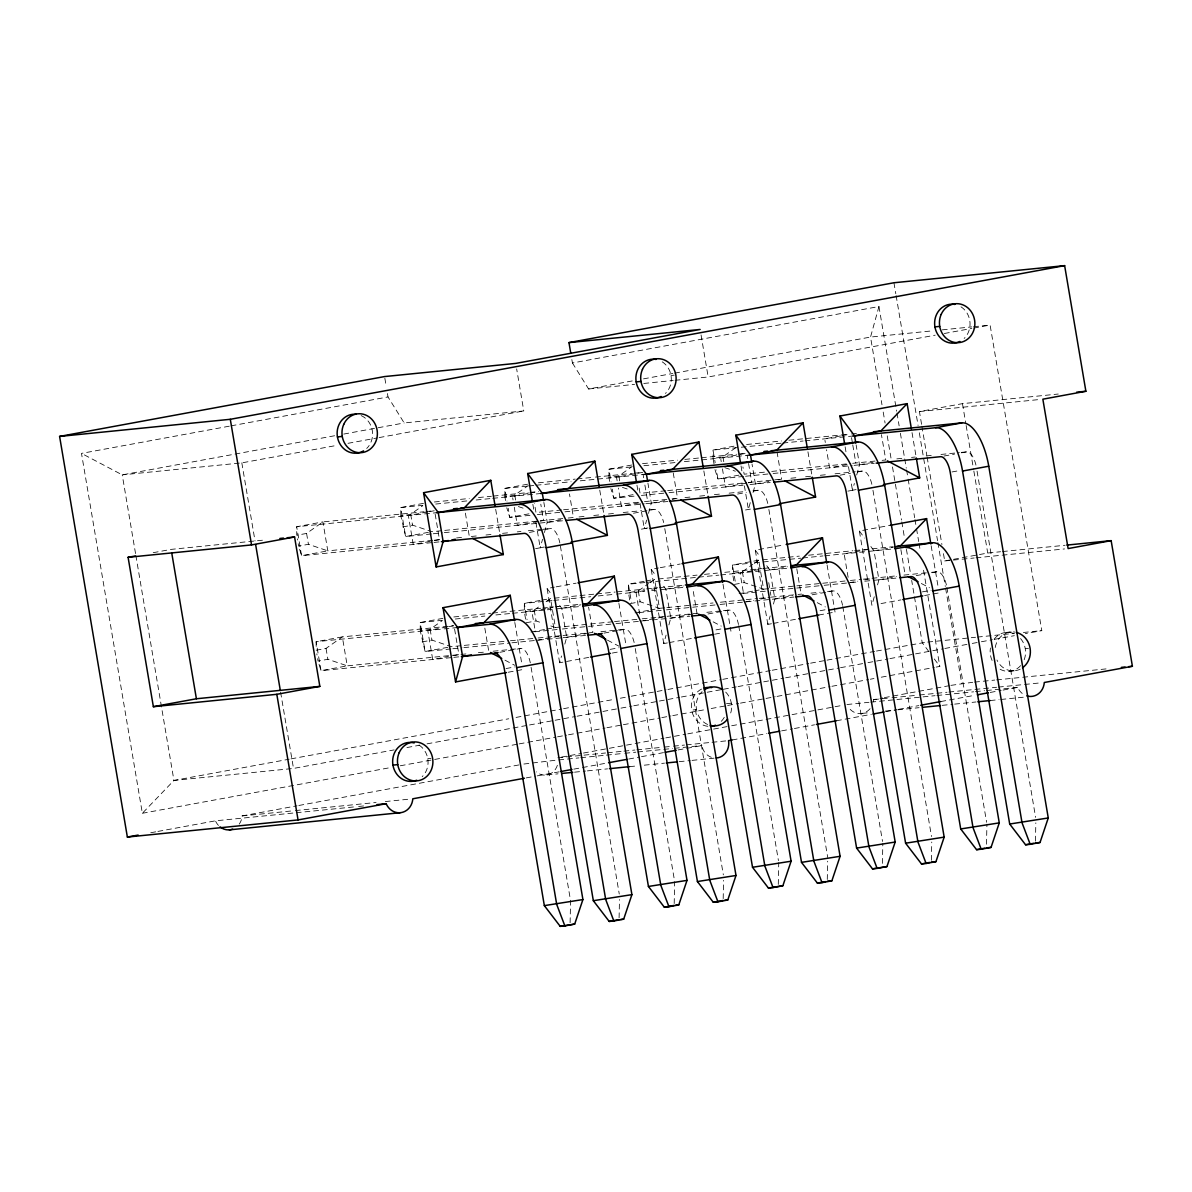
<?xml version="1.0" encoding="UTF-8"?>
<svg xmlns="http://www.w3.org/2000/svg" width="1192" height="1192" viewBox="0 0 1192 1192"><rect width="100%" height="100%" fill="white"/><g stroke="black" fill="none" stroke-linecap="round" stroke-linejoin="round"><path stroke-width="0.75" stroke-dasharray="5 3.75" d="M570.104 922.727L570.581 900.794L530.529 664.033M619.095 917.81L619.482 899.543M674.195 903.551L674.657 881.618M723.186 898.634L723.574 880.366M778.287 884.389L778.748 862.457M827.278 879.472L827.665 861.19M882.408 863.381L882.84 843.28M931.354 860.296L931.757 842.029M986.499 844.219L986.931 824.119M1035.446 841.135L1035.833 822.852M543.835 547.098L540.214 547.769L542.554 539.291M544.416 532.511L547.232 522.334L543.865 502.413M588.714 657.403L559.659 662.752L561.536 655.972M564.799 644.097L566.677 637.318L561.775 608.337L557.588 602.675M647.927 527.937L644.291 528.607L646.63 520.114M648.508 513.335L651.309 503.158L647.941 483.237M667.386 642.92L663.75 643.576L666.09 635.098M668.891 624.921L670.768 618.141L665.866 589.176L661.664 583.499M750.26 502.652L748.382 509.431L744.404 485.889M753.061 492.475L755.4 483.997L752.033 464.075M771.462 623.744L767.827 624.414L770.166 615.936M773.444 604.061L774.845 598.965L769.957 570L765.756 564.337M571.847 359.582L572.428 362.979L878.951 306.523L870.533 337.053L881.976 404.758M856.109 489.584L852.474 490.255L854.351 483.475M856.69 474.997L859.492 464.82L856.124 444.899M874.258 596.76L871.918 605.238L859.372 531.006L890.245 525.314M877.536 584.885L878.936 579.804L874.034 550.823L869.847 545.161M229.281 426.185L81.488 453.392L142.355 813.287L173.928 780.432L289.179 759.2M432.651 540.348L327.8 550.868L322.898 521.902L296.674 526.73L296.748 535.238L306.582 533.435L322.898 521.902L424.069 511.755M431.415 533.942L405.652 536.534L400.84 516.076L410.674 514.259L422.534 505.87M505.542 500.521L504.931 496.9L514.765 495.097L528.101 485.651M465.953 653.946L347.245 665.851L342.342 636.886L316.118 641.713L316.208 650.221L326.042 648.418L342.342 636.886L453.139 625.77M609.633 481.359L609.023 477.739L618.857 475.921L632.192 466.489M450.963 648.925L425.112 651.517L420.284 631.06L430.118 629.242L441.979 620.853M714.023 464.001L713.099 458.562L722.948 456.745L736.284 447.313M525.597 619.125L524.376 611.883L534.21 610.066L540.14 605.879M546.07 601.692L550.525 598.548L555.427 627.513L612.673 621.777M629.689 599.963L628.467 592.707L638.301 590.904L648.672 583.558M650.162 582.515L654.602 579.372L659.504 608.337L665.047 607.786M733.78 580.787L732.558 573.546L742.393 571.728L752.763 564.397M754.253 563.339L758.693 560.195L763.595 589.176L769.138 588.625M231.099 425.842L388.011 396.951L404.177 422.951L523.765 410.942L516.658 368.894M334.609 435.75L122.24 474.863L81.488 453.392M343.758 434.067L404.177 422.951M572.428 362.979L588.595 388.979L632.535 380.889M643.516 378.862L672.809 373.469M674.642 373.141L870.533 337.053L933.083 330.78M135.545 553.55L122.24 474.863L241.827 462.868L337.023 445.346M348.004 443.32L377.298 437.926M379.13 437.583L523.765 410.942M675.059 380.308L708.167 376.985L935.184 335.175M944.347 333.492L971.808 328.426M973.641 328.098L990.105 325.058L1041.793 630.628L1025.329 633.652M153.202 552.686L171.126 549.378L265.816 539.887M921.58 424.322L919.419 411.568L962.451 403.641L1058.258 394.03M423.488 503.367L400.75 507.554L400.84 516.076M527.579 484.205L504.842 488.392L504.931 496.9M631.671 465.029L608.933 469.216L609.023 477.739M734.004 446.18L713.025 450.055L713.099 458.562M427.57 511.979L408.349 515.525L413.237 544.506L432.473 540.959M429.329 511.666L434.573 510.697L439.475 539.663L434.231 540.632M528.175 493.458L512.426 496.364L513.052 499.984M529.918 493.13L538.665 491.521M642.741 472.36L616.517 477.187L617.128 480.808M745.089 453.511L720.609 458.011L721.22 461.632M840.434 435.944L824.7 438.85L825.311 442.47M842.178 435.631L849.181 434.335M299.579 549.303L301.576 555.695L327.8 550.868L308.43 544.297L298.596 546.1L297.359 538.858M402.673 526.938L412.521 525.121L431.891 531.707L442.917 530.589M428.39 532.347L405.652 536.534L400.75 507.554L422.832 505.348M528.98 513.827L509.744 517.358L506.764 507.762M633.071 494.65L613.835 498.196L610.855 488.601M738.906 475.161L717.927 479.02L714.947 469.425M538.307 521.47L517.328 525.329L514.274 507.226M540.065 521.142L543.552 520.502L540.795 504.201M638.912 502.935L621.419 506.153L618.365 488.05M746.49 483.118L725.511 486.992L722.441 468.888M748.233 482.805L751.735 482.164L748.054 460.425M847.08 464.597L829.602 467.815L826.533 449.712M547.232 522.334L561.208 519.757M651.309 503.158L665.3 500.58M672.303 499.299L675.789 498.658M755.4 483.997L771.135 481.091M778.138 479.81L781.624 479.154L776.737 450.189M859.492 464.82L875.226 461.915M529.397 532.407L550.376 528.548A16.539 6.958 79.6 0 1 559.853 542.926M633.473 513.231L654.468 509.371A16.539 6.958 79.6 0 1 663.676 522.558M737.565 494.069L746.311 492.46M753.299 491.164L758.544 490.195A16.539 6.958 79.6 0 1 768.021 504.588M839.913 475.221L850.403 473.284M857.391 472.002L862.636 471.034A16.539 6.958 79.6 0 1 872.112 485.412M943.989 456.044L954.494 454.122M961.482 452.826L966.727 451.857A16.539 6.958 79.6 0 1 976.203 466.251M535.595 548.648L544.342 547.039M641.43 529.159L648.418 527.877M745.522 509.982L750.766 509.029M847.855 491.134L854.858 489.852M951.946 471.972L958.934 470.676M559.659 662.752L547.098 588.505L554.369 587.179M556.187 586.837L576.168 583.156M663.75 643.576L651.19 569.344L658.461 568.003M660.264 567.675L680.245 563.995M767.827 624.414L755.281 550.168L784.336 544.818M442.932 618.35L420.21 622.537L420.284 631.06M540.036 600.47L524.301 603.375L524.376 611.883M541.779 600.157L550.525 598.548M644.112 581.309L628.378 584.199L628.467 592.707M645.87 580.981L654.602 579.372M758.693 560.195L732.469 565.038L732.558 573.546M447.03 626.962L427.794 630.508L432.696 659.474L448.43 656.583M448.773 626.649L454.018 625.681L458.92 654.646L450.174 656.256M545.861 608.769L531.885 611.332L535.253 631.253M547.62 608.442L558.109 606.505M644.708 590.562L635.962 592.171L639.642 613.895M651.711 589.265L660.442 587.656M752.301 570.745L740.053 572.994L743.733 594.733M754.044 570.417L764.534 568.495M868.625 549.318L844.145 553.833L848.734 580.996M561.775 608.337L581.011 604.791M665.866 589.176L683.344 585.942M769.957 570L787.435 566.781M874.034 550.823L893.27 547.292M319.039 664.287L321.02 670.679L347.245 665.851L327.875 659.28L318.041 661.083L316.819 653.842M422.132 641.922L431.966 640.104L451.336 646.69L462.407 645.572M526.208 622.745L536.057 620.943L543.09 623.327M630.3 603.584L640.134 601.766L659.504 608.337L650.772 609.946M734.391 584.408L744.225 582.59L763.595 589.176L754.849 590.785M447.834 647.331L425.112 651.517L420.21 622.537L442.366 620.317M530.947 632.028L544.938 629.451M546.681 629.123L555.427 627.513L550.138 625.726M635.038 612.852L649.014 610.274M739.115 593.676L753.106 591.113M943.453 553.669L944.69 560.955L951.857 559.629M953.645 559.301L987.721 553.028L1000.609 551.732M536.773 640.313L559.51 636.126M640.864 621.136L663.601 616.949M744.955 601.975L753.702 600.366M760.69 599.069L767.693 597.788M849.047 582.799L857.793 581.189M864.781 579.908L871.769 578.612M566.677 637.318L591.158 632.803M670.768 618.141L696.992 613.314L692.701 587.954M774.845 598.965L792.337 595.747M878.936 579.804L896.429 576.585M499.85 652.307L520.83 648.433A16.539 6.958 79.6 0 1 530.306 662.827M603.942 633.131L617.933 630.553M619.676 630.24L624.921 629.272A16.539 6.958 79.6 0 1 634.397 643.65M708.033 613.969L729.012 610.095A16.539 6.958 79.6 0 1 738.489 624.489M812.11 594.793L833.089 590.934A16.539 6.958 79.6 0 1 842.565 605.312M916.201 575.617L924.947 574.008M931.935 572.726L937.18 571.758A16.539 6.958 79.6 0 1 946.657 586.136M506.049 668.548L514.795 666.939M610.14 649.372L618.886 647.763M715.975 629.883L722.978 628.601M820.066 610.721L827.054 609.425M922.399 591.873L931.146 590.263M508.239 672.228L522.781 669.546M612.33 653.052L617.784 652.054M669.189 642.577L692.805 638.227M714.604 634.218L721.875 632.877M773.28 623.416L796.897 619.065M818.695 615.042L833.223 612.375M881.007 603.569L900.988 599.889M924.605 595.538L939.132 592.871M291.012 758.872L508.731 718.776M516.047 717.42L561.79 709.002M563.622 708.659L613.016 699.57M620.332 698.214L629.48 696.53M631.313 696.202L666.075 689.795M667.907 689.453L720.966 679.678M722.784 679.351L770.36 670.589M772.192 670.247L808.772 663.512M810.605 663.169L825.251 660.472M827.069 660.144L874.645 651.383M876.478 651.041L925.886 642.25M135.858 555.383L173.928 780.432L293.5 768.438L394.135 749.902M406.934 747.548L419.748 745.194M427.064 743.838L527.683 725.302M529.516 724.974L553.297 720.594M555.129 720.251L575.259 716.541M577.092 716.213L619.169 708.465M621.002 708.122L631.969 706.096M633.801 705.768L657.582 701.388M659.414 701.045L679.544 697.335M681.377 697.007L721.622 689.587M723.455 689.259L736.254 686.89M738.086 686.562L761.867 682.182M763.699 681.839L783.829 678.129M785.662 677.801L809.442 673.42M811.275 673.078L838.706 668.027M840.539 667.684L866.152 662.976M867.985 662.633L888.114 658.923M889.932 658.595L913.728 654.214M915.56 653.872L942.991 648.82M944.824 648.478L970.437 643.769M972.27 643.427L979.586 642.086M981.418 641.743L992.4 639.717M994.217 639.389L1014.347 635.679M142.355 813.287L391.11 767.469M400.259 765.786L517.313 744.225M519.146 743.897L555.725 737.148M557.543 736.82L566.692 735.136M568.524 734.793L605.104 728.059M606.937 727.716L621.568 725.034M623.401 724.691L659.981 717.957M661.798 717.614L670.947 715.93M672.78 715.602L703.876 709.866M711.192 708.525L725.824 705.828M727.656 705.485L738.623 703.474M740.456 703.131L764.236 698.75M766.054 698.423L775.202 696.724M777.035 696.396L830.079 686.622M831.912 686.294L868.491 679.544M870.324 679.216L873.974 678.546M881.29 677.19L934.334 667.431M936.167 667.088L939.817 666.417L923.055 567.258M150.743 832.746L156.137 831.748M157.925 831.42L215.469 820.826L294.394 812.914M239.22 824.134A15.451 14.006 84.3 0 0 242.11 815.924L297.002 805.807M298.834 805.479L522.066 764.355M523.899 764.027L556.917 760.094M561.507 757.099L581.636 753.389M583.469 753.046L663.989 738.221M665.807 737.878L685.936 734.183M687.769 733.84L729.862 726.092M731.679 725.749L790.236 714.962M792.069 714.634L843.31 705.202M873.304 701.835A15.451 14.006 84.3 0 0 873.602 699.615L882.587 697.961M884.389 697.633L949.115 685.713M950.918 685.37L972.717 682.286M526.253 777.899L535.402 776.216M537.22 775.873L559.182 771.835M573.829 769.138L608.591 762.731M628.72 759.036L639.702 757.009M641.519 756.667L663.482 752.629M678.114 749.932L701.909 745.551A14.93 13.529 84.3 0 0 713.278 757.814M732.201 739.964L766.977 733.572M781.609 730.875L792.591 728.848M794.423 728.506L814.553 724.81M836.501 720.758L871.278 714.351M885.909 711.654L896.891 709.642M898.723 709.3L918.853 705.59M940.801 701.552L973.745 695.487M990.209 692.448L1001.191 690.436M1003.023 690.093L1017.655 687.397A15.451 14.006 84.3 0 0 1024.882 695.145M942.276 329.856L971.718 326.906M973.551 326.727L990.105 325.058M671.007 375.48L674.225 375.152M588.595 388.979L634.576 384.375M643.784 383.452L673.212 380.486M919.419 411.568L1041.063 399.365M746.609 444.482L781.565 440.98M788.91 440.235L849.613 434.141M851.461 433.962L856.973 433.411M781.088 443.215L713.025 450.055L715.17 462.72M782.921 443.037L803.155 441.01M805.002 440.817L854.589 435.84M642.518 463.658L677.473 460.142M684.834 459.412L699.54 457.937M701.388 457.743L736.328 454.241M738.176 454.063L745.536 453.318M631.015 467.011L608.933 469.216L611.079 481.896M643.889 465.714L675.149 462.57M684.357 461.647L750.498 455.016M538.426 482.82L575.215 479.124M577.062 478.946L593.616 477.292M595.449 477.098L632.237 473.403M634.084 473.224L641.445 472.494M526.924 486.172L504.842 488.392L506.987 501.072M528.756 485.993L534.284 485.442M536.117 485.248L571.072 481.747M580.266 480.823L646.422 474.192M434.35 501.996L469.29 498.48M478.484 497.556L491.372 496.274M493.205 496.081L528.16 492.579M529.993 492.4L537.354 491.655M435.706 504.052L466.981 500.923M476.174 499.999L490.895 498.524M492.728 498.33L542.33 493.354M764.385 472.166L744.151 474.192L742.929 466.951M771.746 471.421L850.835 463.494M852.682 463.301L875.166 461.051M882.11 460.35L885.79 459.978L881.424 434.633M896.831 458.875L902.344 458.324M911.537 457.4L915.218 457.028M926.258 455.925L931.772 455.374M940.98 454.45L959.366 452.602M961.214 452.409L966.727 451.857M743.674 476.442L717.927 479.02L716.392 469.961M745.522 476.249L771.269 473.671M773.101 473.492L852.206 465.55M854.038 465.372L874.272 463.33M425.902 511.562L433.262 510.832M438.239 512.53L296.674 526.73L301.576 555.695L432.592 542.554M665.821 490.776L640.059 493.354L638.837 486.113M667.654 490.597L746.758 482.656M748.591 482.477L781.699 479.154M790.892 478.23L796.42 477.679M805.613 476.755L811.126 476.204M820.334 475.28L825.847 474.729M835.041 473.805L855.275 471.764M857.122 471.585L862.636 471.034M634.07 496.155L613.835 498.196L612.301 489.137M641.43 495.425L667.177 492.847M669.025 492.654L743.093 485.218M749.962 484.533L770.196 482.507M561.73 509.952L535.968 512.53L534.448 503.471M563.563 509.759L642.667 501.832M644.5 501.638L670.262 499.061M672.094 498.882L677.548 498.33L673.257 472.986M684.968 497.585L690.496 497.034M699.689 496.11L705.202 495.559M714.395 494.635L719.923 494.084M729.117 493.16L745.67 491.491M753.031 490.761L758.544 490.195M529.978 515.331L509.744 517.358L508.209 508.313M537.339 514.586L563.086 512.009M564.933 511.83L644.276 503.858M645.87 503.709L667.937 501.489M444.765 530.41L538.575 520.993M540.408 520.815L566.17 518.237M568.182 518.028L573.456 517.492L569.478 493.965M579.044 516.941L584.557 516.389M593.765 515.466L599.278 514.914M608.471 513.99L613.999 513.439M623.192 512.515L641.579 510.668M648.94 509.923L654.468 509.371M433.247 533.763L442.441 532.839M444.288 532.66L563.846 520.666M434.484 540.17L440.012 539.618M456.566 537.95L462.332 537.368M471.272 536.475L478.633 535.744M485.993 534.999L493.354 534.269M502.547 533.346L508.06 532.794M517.268 531.87L520.949 531.498M528.294 530.753L541.183 529.471M543.016 529.278L550.376 528.548M434.007 542.42L439.625 541.853M762.388 559.838L786.392 557.424M788.24 557.23L799.325 556.128M808.563 555.204L852.876 550.749M854.724 550.57L893.225 546.711M747.25 563.548L732.469 565.038L735.538 583.141M754.625 562.803L787.867 559.48M789.715 559.286L800.801 558.184M802.648 557.99L822.957 555.949M824.804 555.77L893.136 548.916M658.297 578.999L682.316 576.6M684.148 576.407L697.082 575.11M704.472 574.365L717.39 573.069M724.781 572.339L748.785 569.925M750.632 569.731L761.718 568.629M763.565 568.435L787.569 566.036M645.006 582.53L628.378 584.199L631.447 602.303M646.854 582.352L696.709 577.345M698.557 577.166L718.865 575.125M720.713 574.946L789.044 568.077M1002.457 551.553L1065.097 545.265M554.22 598.175L578.224 595.762M580.072 595.583L594.838 594.093M596.685 593.914L615.161 592.052M616.994 591.873L644.708 589.086M646.541 588.908L657.626 587.79M659.474 587.611L683.478 585.197M944.69 560.955L974.162 557.99M976.01 557.811L1064.531 548.931M552 600.589L524.301 603.375L527.043 619.676M553.848 600.41L590.77 596.7M598.16 595.955L614.774 594.301M616.622 594.108L644.768 591.292M651.711 590.591L684.953 587.254M453.824 616.964L490.746 613.269M492.594 613.075L540.617 608.263M542.464 608.084L553.535 606.966M555.383 606.788L579.387 604.374M455.299 619.02L484.846 616.055M495.917 614.953L510.697 613.463M512.545 613.284L580.862 606.43M770.986 588.431L794.989 586.017M796.837 585.838L820.841 583.424M822.689 583.246L848.54 580.653M850.388 580.459L861.473 579.357M863.321 579.163L896.563 575.84M903.938 575.095L929.805 572.503M931.637 572.309L937.18 571.758M742.914 593.452L768.766 590.86M770.613 590.666L822.316 585.481M824.164 585.302L850.015 582.709M850.805 582.62L857.838 581.919M864.796 581.219L898.038 577.882M457.683 627.513L316.118 641.713L321.02 670.679L452.126 657.537M666.894 607.607L713.069 602.973M720.445 602.228L744.449 599.814M746.296 599.636L757.382 598.518M759.23 598.339L770.315 597.222M771.179 597.147L796.167 594.629M798.014 594.45L801.709 594.078M810.933 593.154L820.171 592.23M827.561 591.485L833.089 590.934M638.823 612.613L664.674 610.021M666.522 609.842L718.225 604.657M720.072 604.463L793.947 597.058M614.521 621.583L640.372 618.991M642.22 618.812L666.224 616.398M667.088 616.309L697.618 613.254M706.841 612.315L721.622 610.84M723.47 610.662L729.012 610.095M534.731 631.79L560.583 629.197M562.43 629.003L614.133 623.818M615.981 623.639L641.847 621.047M643.68 620.853L689.855 616.219M464.254 645.394L508.582 640.938M510.429 640.76L536.281 638.167M538.128 637.973L562.132 635.574M563.011 635.485L592.901 632.475L588.61 607.13M600.917 631.685L624.921 629.272M452.811 648.731L462.034 647.807M463.882 647.628L510.057 642.995M511.904 642.801L537.756 640.208M538.546 640.134L561.76 637.809M563.16 637.66L585.764 635.396M478.365 652.695L487.051 651.83M493.13 651.219L520.83 648.433M453.794 657.358L462.585 656.479M1006.316 632.401L1011.129 631.924M927.734 642.071L975.563 637.273M977.395 637.079L1014.198 633.399M1023.392 632.475L1041.793 630.628M1025.254 648.657L1028.473 648.329M1009.371 671.32L1014.198 670.843M726.524 703.667L731.337 703.191M701.552 689.08A19.519 17.701 84.3 0 0 691.688 710.089L696.5 709.598M974.549 682.092L994.739 680.081M996.587 679.887L1106.697 668.846M873.602 699.615L890.126 697.961M891.959 697.767L917.646 695.189M919.479 695.01L947.014 692.254M948.847 692.06L996.572 687.277M998.404 687.099L1040.616 682.852M846.961 704.517L868.983 702.312M870.831 702.133L935.064 695.681M936.897 695.502L973.611 691.822M975.443 691.628L984.622 690.704M986.454 690.526L1017.655 687.397M862.203 713.382L869.311 712.667M885.313 711.073L895.982 710M897.755 709.821L919.092 707.675M942.202 705.351L952.87 704.293M954.658 704.114L975.995 701.969M990.209 700.538L999.105 699.644M1000.878 699.466L1025.776 696.977M427.779 758.693L430.997 758.365M557.856 757.769L605.566 752.986M607.413 752.793L622.09 751.318M623.923 751.139L634.934 750.036M636.781 749.842L662.469 747.265M664.302 747.086L671.647 746.356M673.48 746.162L684.491 745.06M686.324 744.881L710.194 742.482M712.026 742.303L726.703 740.828M558.75 759.915L578.94 757.888M580.772 757.695L604.627 755.311M606.475 755.117L622.984 753.463M624.817 753.284L635.828 752.182M637.675 751.988L672.541 748.502M674.374 748.308L701.909 745.551M547.024 774.934L558.035 773.832M574.559 772.178L585.57 771.06M587.403 770.881L607.592 768.855M629.614 766.65L636.96 765.905M644.306 765.175L664.495 763.148M679.172 761.673L690.183 760.57M692.016 760.392L714.038 758.172M242.11 815.924L293.5 810.769M295.333 810.575L376.091 802.484M385.269 801.56L409.124 799.162M296.227 812.721L356.795 806.641M358.628 806.462L364.141 805.911M724.781 467.622L735.345 471.198M622.447 487.379L629.495 489.778M518.356 506.555L523.646 508.343M921.341 583.499L929.432 587.745M817.25 602.66L825.341 606.922M713.159 621.837L721.249 626.098M607.458 640.149L618.782 646.109M504.991 660.174L514.691 665.285M859.372 531.006L864.602 538.084M928.821 651.547L922.206 642.622L911.686 580.415M934.319 658.982L939.817 666.417M755.281 550.168L759.468 555.83M651.19 569.344L655.377 575.006M547.098 588.505L551.3 594.182M977.053 471.123L1035.61 817.369M962.451 403.641L965.833 423.682M966.146 425.499L973.536 469.231M973.849 471.049L987.721 553.028M921.878 426.14L926.81 455.284M927.123 457.117L941.918 544.55M946.88 587.358L986.618 822.286M893.94 282.757L895.803 293.739M896.116 295.571L918.078 425.455M919.315 432.77L937.568 540.706M937.881 542.524L945.301 586.434M945.614 588.267L961.706 683.388M912.029 432.607L916.007 456.149M931.161 545.787L938.208 587.433M878.951 306.523L896.652 411.195M896.965 413.028L899.141 425.872M900.377 433.217L904.415 457.087M904.728 458.935L906.278 468.113M906.591 469.946L907.827 477.292M908.14 479.124L914.666 517.686M914.979 519.518L916.216 526.864M916.529 528.697L918.704 541.555M919.017 543.388L920.254 550.734M883.212 412.074L885.075 423.056M887.235 435.855L891.258 459.65M892.495 466.966L901.48 520.025M901.793 521.858L904.564 538.322M906.427 549.303L910.45 573.084M900.884 549.616L905.16 574.976M872.961 490.299L931.518 836.531M851.535 437.643L852.459 443.066M852.757 444.884L855.826 462.988M845.128 446.806L846.037 452.23M848.495 466.713L852.474 490.255M842.789 606.534L882.527 841.448M807.938 451.783L811.916 475.325M827.084 564.948L835.041 612.032M796.792 568.793L801.084 594.138M768.87 509.461L827.74 857.54M747.146 455.001L747.757 458.622M768.736 582.65L769.957 589.891M770.27 591.709L770.881 595.33M741.037 465.968L742.258 473.209M722.948 456.745L723.857 462.183M742.393 571.728L744.225 582.59M701.06 334.937L708.167 376.985M738.712 625.696L778.436 860.624M703.846 470.959L707.825 494.486M722.993 584.125L730.949 631.209M664.778 528.637L723.35 874.883M643.054 474.163L643.665 477.783M644.887 485.025L647.643 501.325M636.945 485.144L638.167 492.385M640.015 503.248L644.291 528.607M618.857 475.921L619.765 481.359M638.301 590.904L640.134 601.766M635.247 648.537L674.359 879.785M599.755 490.121L603.748 513.663M618.901 603.301L625.949 644.947M560.389 545.981L619.259 894.045M532.854 504.305L534.091 511.562M535.923 522.424L540.214 547.769M514.765 495.097L515.689 500.521M534.21 610.066L536.057 620.943M495.678 509.297L499.657 532.839M514.81 622.462L521.858 664.108M465.387 513.126L469.365 536.668M484.831 628.11L488.809 651.652M410.674 514.259L412.521 525.121M430.118 629.242L431.966 640.104M384.852 378.266L386.297 386.759M387.445 393.554L388.011 396.951M306.582 533.435L308.43 544.297M326.042 648.418L327.875 659.28M241.827 462.868L255.028 540.959M280.597 692.165L293.5 768.438M960.976 306.821A19.519 17.701 84.3 0 1 964.179 338.409M1020.62 665.643A19.519 17.701 84.3 0 1 998.091 667.937M992.102 660.472A19.519 17.701 84.3 0 1 990.418 647.986M994.202 639.121A19.519 17.701 84.3 0 1 1014.139 633.772M1020.576 638.569A19.519 17.701 84.3 0 1 1023.615 661.083M1020.218 669.174A19.519 17.701 84.3 0 1 996.929 659.995M995.231 647.494A19.519 17.701 84.3 0 1 1015.212 632.133M662.231 361.846A19.519 17.701 84.3 0 1 665.449 393.435M707.631 724.498A19.519 17.701 84.3 0 1 702.073 691.643M725.719 692.105A19.519 17.701 84.3 0 1 729.698 715.617M707.839 726.3A19.519 17.701 84.3 0 1 691.688 710.089M724.244 717.331A19.519 17.701 84.3 0 1 720.951 721.637M361.146 415.606A19.519 17.701 84.3 0 1 366.704 448.46M419.003 745.06A19.519 17.701 84.3 0 1 422.206 776.648M218.449 825.415A15.451 14.006 84.3 0 1 215.469 820.826M870.071 708.689A15.451 14.006 84.3 0 1 847.974 706.498M557.364 765.279A14.93 13.529 84.3 0 1 536.281 771.865"/><path stroke-width="1.5" d="M499.955 534.642L503.322 554.563L436.123 566.945L443.141 541.496L438.239 512.53L423.562 492.698L490.776 480.316L495.053 505.676M506.421 672.556L455.567 681.928L462.585 656.479L457.683 627.513L443.007 607.682L510.221 595.3L514.512 620.659M461.364 656.598L494.606 653.276A16.539 6.958 79.6 0 1 504.305 668.876L544.342 905.622L560.225 926.363L564.859 925.901L574.693 924.083L582.918 899.558L542.882 662.797A45.937 19.325 79.6 0 0 515.927 619.467L475.31 623.55M441.368 541.675L524.152 533.375A16.539 6.958 79.6 0 1 533.852 548.976L593.333 900.705L609.216 921.446L613.85 920.984L623.684 919.166L631.909 894.641L572.413 542.911A45.937 19.325 79.6 0 0 545.474 499.567L460.857 508.06M587.611 635.217L598.697 634.099A16.539 6.958 79.6 0 1 608.397 649.7L648.433 886.461L664.317 907.187L668.95 906.725L678.784 904.922L687.009 880.381L646.958 643.635A45.937 19.325 79.6 0 0 620.019 600.291L582.724 604.046M565.693 520.472L628.229 514.199A16.539 6.958 79.6 0 1 637.929 529.799L697.424 881.544L713.308 902.284L717.942 901.808L727.776 900.005L736 875.479L676.505 523.735A45.937 19.325 79.6 0 0 649.565 480.406L557.588 489.629M691.703 616.04L702.773 614.923A16.539 6.958 79.6 0 1 712.473 630.523L752.524 867.284L768.408 888.025L773.042 887.563L782.876 885.745L791.101 861.22L751.049 624.459A45.937 19.325 79.6 0 0 724.11 581.13L685.326 585.019M669.785 501.31L732.32 495.038A16.539 6.958 79.6 0 1 742.02 510.638L801.516 862.367L817.399 883.108L822.018 882.646L831.867 880.828L840.092 856.303L780.596 504.559A45.937 19.325 79.6 0 0 753.657 461.23L667.192 469.901M795.794 596.864L806.865 595.762A16.539 6.958 79.6 0 1 816.565 611.362L856.616 848.108L872.499 868.849L877.118 868.387L886.952 866.584L895.177 842.044L855.141 605.298A45.937 19.325 79.6 0 0 828.202 561.953L790.907 565.693M773.876 482.134L836.412 475.861A16.539 6.958 79.6 0 1 846.111 491.462L905.607 843.206L921.491 863.932L926.109 863.47L935.943 861.667L944.168 837.127L884.688 485.397A45.937 19.325 79.6 0 0 857.733 442.053L771.284 450.74M899.871 577.703L910.956 576.585A16.539 6.958 79.6 0 1 920.656 592.186L960.707 828.947L976.576 849.687L981.21 849.226L991.044 847.408L999.268 822.882L959.232 586.121A45.937 19.325 79.6 0 0 932.278 542.792L896.757 546.353M876.12 463.152L940.503 456.7A16.539 6.958 79.6 0 1 950.203 472.285L1009.698 824.03L1025.567 844.77L1030.201 844.308L1040.035 842.491L1048.26 817.965L988.764 466.221A45.937 19.325 79.6 0 0 961.825 422.892L873.527 431.742M490.776 480.316L464.463 507.703L438.239 512.53M594.853 461.155L568.554 488.526L542.33 493.354L527.654 473.522L594.853 461.155L599.144 486.5M510.221 595.3L483.907 622.686L457.683 627.513M698.944 441.979L672.646 469.35L646.422 474.192L631.745 454.361L698.944 441.979L703.235 467.338M618.588 601.483L614.312 576.138L587.999 603.51L582.754 604.478M803.036 422.817L776.737 450.189L750.498 455.016L735.837 435.184L803.036 422.817L807.327 448.162M722.68 582.322L718.389 556.962L692.09 584.333L686.845 585.302M907.127 403.641L880.813 431.012L854.589 435.84L839.913 416.023L907.127 403.641L911.418 428.986M826.771 563.145L822.48 537.801L796.182 565.172L790.937 566.14M930.863 543.969L926.571 518.624L900.273 545.996L895.028 546.964M524.42 778.242L412.805 798.789A15.451 14.006 84.3 0 1 401.391 812.572A15.451 14.006 84.3 0 1 386.163 803.706L298.06 819.932L127.365 837.052L59.6 436.421L384.569 376.568L515.719 363.411L700.136 329.454L568.971 342.611L570.7 352.802M568.971 342.611L893.94 282.757L1064.635 265.637L1085.882 391.259L1042.851 399.186L1068.121 548.573L1111.153 540.647L1132.4 666.268L1044.296 682.495A15.451 14.006 84.3 0 1 1026.819 695.904M59.6 436.421L230.294 419.301L1064.635 265.637M287.197 537.741L294.573 536.996L319.843 686.383L276.812 694.31L153.366 706.692L128.095 557.305L135.277 555.979M128.095 557.305L251.542 544.923L294.573 536.996M436.466 512.709L519.25 504.395L545.474 499.567M540.557 493.533L623.341 485.233L649.565 480.406M644.649 474.371L727.418 466.057L753.657 461.23M748.74 455.195L831.509 446.896L857.733 442.053M852.816 436.019L935.601 427.719L961.825 422.892M443.141 541.496L448.386 540.527M451.887 539.887L455.374 539.246M571.087 542.077L607.413 535.387L604.046 515.48M675.179 522.915L711.505 516.225L708.137 496.304M779.27 503.739L815.596 497.049L812.229 477.128M883.346 484.578L919.688 477.888L916.305 457.966M519.25 504.395A45.937 19.325 79.6 0 1 546.189 547.739L572.413 542.911M623.341 485.233A45.937 19.325 79.6 0 1 650.281 528.563L676.505 523.735M727.418 466.057A45.937 19.325 79.6 0 1 754.372 509.401L780.596 504.559M831.509 446.896A45.937 19.325 79.6 0 1 858.449 490.225L884.688 485.397M935.601 427.719A45.937 19.325 79.6 0 1 962.54 471.049L988.764 466.221M577.986 582.828L614.312 576.138M682.062 563.652L718.389 556.962M786.154 544.491L822.48 537.801M890.245 525.314L926.571 518.624M456.462 627.633L489.703 624.295L515.927 619.467M582.709 606.236L620.019 600.291M686.801 587.075L724.11 581.13M790.892 567.899L828.202 561.953M894.983 548.722L932.278 542.792M153.366 706.692L196.397 698.765L319.843 686.383M462.585 656.479L471.332 654.87M494.606 653.276L498.107 652.62M598.697 634.099L602.183 633.459M489.703 624.295A45.937 19.325 79.6 0 1 516.643 667.639L542.882 662.797M593.795 605.134A45.937 19.325 79.6 0 1 620.734 648.463L646.958 643.635M697.886 585.957A45.937 19.325 79.6 0 1 724.825 629.287L751.049 624.459M801.963 566.781A45.937 19.325 79.6 0 1 828.917 610.125L855.141 605.298M906.054 547.62A45.937 19.325 79.6 0 1 933.008 590.949L959.232 586.121M590.532 657.06L610.513 653.38M694.623 637.899L712.786 634.546M798.714 618.722L818.695 615.042M902.806 599.561L922.787 595.881M127.365 837.052L138.153 835.071M561.015 771.492L571.996 769.481M608.591 762.731L626.888 759.364M665.315 752.286L676.296 750.26M732.201 739.964L728.55 740.649A14.93 13.529 84.3 0 1 716.243 757.993M768.795 733.229L779.777 731.203M816.371 724.468L836.501 720.758M873.095 714.023L884.077 711.997M920.671 705.262L940.801 701.552M977.395 694.817L988.377 692.79M582.918 899.558L544.342 905.622M687.009 880.381L648.433 886.461M791.101 861.22L752.524 867.284M895.177 842.044L856.616 848.108M999.268 822.882L960.707 828.947M631.909 894.641L593.333 900.705M736 875.479L697.424 881.544M840.092 856.303L801.516 862.367M944.168 837.127L905.607 843.206M1048.26 817.965L1009.698 824.03M560.225 926.363L574.693 924.083M664.317 907.187L674.15 905.384M768.408 888.025L782.876 885.745M872.499 868.849L886.952 866.584M976.576 849.687L984.786 848.168M609.216 921.446L619.05 919.643M713.308 902.284L723.142 900.467M817.399 883.108L825.594 881.603M921.491 863.932L929.686 862.427M1025.567 844.77L1033.762 843.266M934.915 326.876L939.743 326.385M636.17 381.887L640.998 381.41M337.44 436.913L342.253 436.421M1076.674 392.183L1085.882 391.259M763.923 451.47L767.603 451.098M660.338 470.587L663.855 470.244M453.496 508.79L457.43 508.403M279.837 538.471L283.517 538.099M1066.929 545.087L1111.153 540.647M1121.389 667.371L1125.054 666.998M1128.735 666.626L1132.4 666.268M922.653 707.318L940.428 705.53M977.768 701.79L990.209 700.538M392.943 765.115L397.77 764.623M561.7 773.459L572.711 772.356M609.425 768.676L629.614 766.65M666.328 762.969L677.339 761.852M376.985 804.615L386.163 803.706M229.371 829.856L400.065 812.735M986.425 847.87L991.044 847.408M1035.401 842.953L1040.035 842.491M931.324 862.129L935.943 861.667M827.233 881.29L831.867 880.828M675.7 905.22L678.784 904.922M724.691 900.318L727.776 900.005M620.6 919.479L623.684 919.166M887.34 460.842L919.688 477.888M784.872 480.868L815.596 497.049M908.408 576.675L918.108 581.785M680.781 500.029L711.505 516.225M802.693 594.987L814.017 600.962M576.69 519.205L607.413 535.387M698.601 614.163L709.925 620.123M472.598 538.367L503.322 554.563M594.525 633.339L605.834 639.299M490.433 652.501L501.757 658.476M1030.201 844.308L1022.036 822.793L962.54 471.049M981.21 849.226L973.044 827.71L933.008 590.949M926.109 863.47L917.944 841.969L858.449 490.225M877.118 868.387L868.953 846.871L828.917 610.125M822.018 882.646L813.853 861.131L754.372 509.401M773.042 887.563L764.862 866.048L724.825 629.287M717.942 901.808L709.776 880.307L650.281 528.563M668.95 906.725L660.785 885.224L620.734 648.463M613.85 920.984L605.685 899.468L546.189 547.739M564.859 925.901L556.694 904.385L516.643 667.639M854.589 435.84L855.811 443.096M839.913 416.023L844.517 443.186M750.498 455.016L751.735 462.258M735.837 435.184L740.426 462.347M646.422 474.192L647.643 481.434M631.745 454.361L636.334 481.523M542.33 493.354L543.552 500.595M527.654 473.522L532.243 500.685M423.562 492.698L436.123 566.945M443.007 607.682L455.567 681.928M255.639 544.61L280.299 690.347M230.294 419.301L251.542 544.923M276.812 694.31L298.06 819.932M171.752 553.028L196.397 698.765M959.888 341.463A19.519 17.701 84.3 0 1 934.811 326.161A19.519 17.701 84.3 0 1 954.881 304.422M1016.478 632.416A19.519 17.701 84.3 0 1 1030.082 648.165A19.519 17.701 84.3 0 1 1022.468 667.833M661.143 396.489A19.519 17.701 84.3 0 1 636.066 381.187A19.519 17.701 84.3 0 1 656.136 359.433M703.965 688.112A19.519 17.701 84.3 0 1 711.639 687.635M715.468 725.213A19.519 17.701 84.3 0 1 710.432 726.36M727.567 719.134A19.519 17.701 84.3 0 1 710.104 725.362M704.114 689.945A19.519 17.701 84.3 0 1 722.561 689.557M363.56 450.874A19.519 17.701 84.3 0 1 337.56 437.613A19.519 17.701 84.3 0 1 356.11 414.28M416.723 780.238A19.519 17.701 84.3 0 1 392.69 762.984A19.519 17.701 84.3 0 1 414.175 742.944M232.678 829.155A15.451 14.006 84.3 0 1 220.013 826.876M941.188 314.375A19.519 17.701 84.3 0 0 958.487 342.655A19.519 17.701 84.3 0 0 971.793 312.498A19.519 17.701 84.3 0 0 941.188 314.375M642.443 369.401A19.519 17.701 84.3 0 0 659.742 397.681A19.519 17.701 84.3 0 0 673.048 367.523A19.519 17.701 84.3 0 0 642.443 369.401M343.713 424.427A19.519 17.701 84.3 0 0 360.997 452.692A19.519 17.701 84.3 0 0 374.303 422.549A19.519 17.701 84.3 0 0 343.713 424.427M399.216 752.614A19.519 17.701 84.3 0 0 416.515 780.894A19.519 17.701 84.3 0 0 429.82 750.736A19.519 17.701 84.3 0 0 399.216 752.614"/></g></svg>
